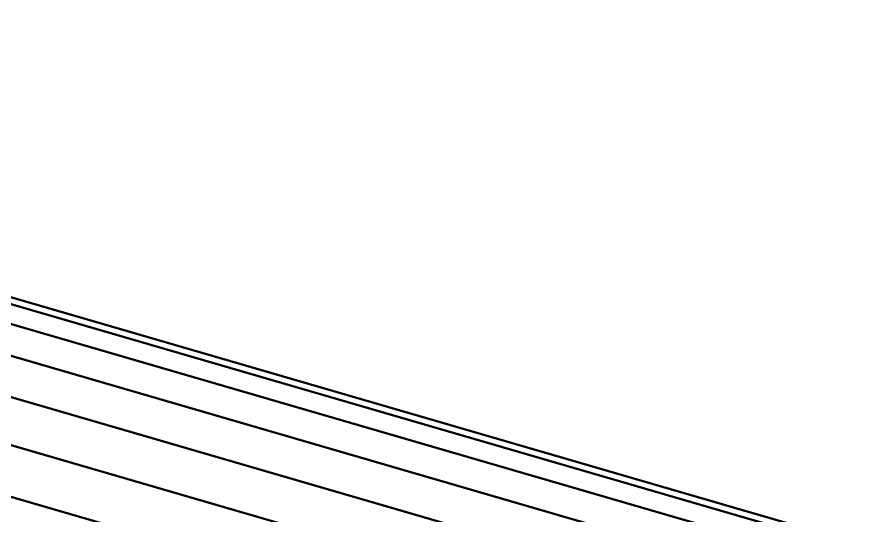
# Model space of a CAD drawing. Header units: inches. Extents: x -1654 to 1344, y -1538 to 36.
# Drawn here: x 1186.27 to 1208.53, y -1161.22 to -1148.21 of the extents above; entities that cross this region are included whole.
import ezdxf

# ---------------------------------------------------------------- set-up
doc = ezdxf.new("R2010")
doc.units = ezdxf.units.IN
doc.header["$MEASUREMENT"] = 0
doc.linetypes.add('Center', pattern=[1.25, 0.25, -0.1875, 0.625, -0.1875])
doc.layers.add('M-HVAC-DUCT', color=1, linetype='Center', lineweight=30)
doc.layers.add('M-HVAC-DUCT-SA', color=1, linetype='Continuous', lineweight=50)

msp = doc.modelspace()

# ---------------------------------------------------------------- linework, layer by layer
at = {"layer": 'M-HVAC-DUCT', "color": 5}
msp.add_line((1159.574, -1153.013, 1332), (1310.332, -1196.84, 1332), dxfattribs=at)
msp.add_line((1159.574, -1153.013, 1332), (1310.332, -1196.84, 1332), dxfattribs=at)

# ---------------------------------------------------------------- meshes
at = {"layer": 'M-HVAC-DUCT-SA', "color": 8}
mesh = msp.add_polyface(dxfattribs=at)
corners = [(1160.97, -1148.211, 1332), (1160.922, -1148.375, 1333.294), (1160.783, -1148.855, 1334.5), (1160.561, -1149.618, 1335.536), (1160.272, -1150.612, 1336.33), (1159.935, -1151.77, 1336.83), (1159.574, -1153.013, 1337), (1310.332, -1196.84, 1337), (1310.694, -1195.597, 1336.83), (1311.03, -1194.44, 1336.33), (1311.319, -1193.445, 1335.536), (1311.541, -1192.682, 1334.5), (1311.681, -1192.202, 1333.294), (1311.728, -1192.039, 1332)]
mesh.append_faces([[corners[k] for k in face] for face in [(7, 8, 5, 6)]], dxfattribs={"vtx1": -1, "color": 8})
mesh.append_faces([[corners[k] for k in face] for face in [(8, 9, 4, 5), (3, 4, 9, 10), (11, 12, 1, 2), (2, 3, 10, 11)]], dxfattribs={"vtx1": -1, "vtx3": -1, "color": 8})
mesh.append_faces([[corners[k] for k in face] for face in [(12, 13, 0, 1)]], dxfattribs={"vtx3": -1, "color": 8})
mesh = msp.add_polyface(dxfattribs=at)
corners = [(1159.574, -1153.013, 1327), (1159.935, -1151.77, 1327.17), (1160.272, -1150.612, 1327.67), (1160.561, -1149.618, 1328.464), (1160.783, -1148.855, 1329.5), (1160.922, -1148.375, 1330.706), (1160.97, -1148.211, 1332), (1311.728, -1192.039, 1332), (1311.681, -1192.202, 1330.706), (1311.541, -1192.682, 1329.5), (1311.319, -1193.445, 1328.464), (1311.03, -1194.44, 1327.67), (1310.694, -1195.597, 1327.17), (1310.332, -1196.84, 1327)]
mesh.append_faces([[corners[k] for k in face] for face in [(7, 8, 5, 6)]], dxfattribs={"vtx1": -1, "color": 8})
mesh.append_faces([[corners[k] for k in face] for face in [(8, 9, 4, 5), (3, 4, 9, 10), (11, 12, 1, 2), (2, 3, 10, 11)]], dxfattribs={"vtx1": -1, "vtx3": -1, "color": 8})
mesh.append_faces([[corners[k] for k in face] for face in [(12, 13, 0, 1)]], dxfattribs={"vtx3": -1, "color": 8})
mesh = msp.add_polyface(dxfattribs=at)
corners = [(1159.574, -1153.013, 1337), (1159.213, -1154.255, 1336.83), (1158.876, -1155.413, 1336.33), (1158.587, -1156.408, 1335.536), (1158.365, -1157.171, 1334.5), (1158.226, -1157.65, 1333.294), (1158.178, -1157.814, 1332), (1308.937, -1201.641, 1332), (1308.984, -1201.478, 1333.294), (1309.124, -1200.998, 1334.5), (1309.345, -1200.235, 1335.536), (1309.634, -1199.241, 1336.33), (1309.971, -1198.083, 1336.83), (1310.332, -1196.84, 1337)]
mesh.append_faces([[corners[k] for k in face] for face in [(8, 9, 4, 5), (3, 4, 9, 10), (11, 12, 1, 2), (2, 3, 10, 11)]], dxfattribs={"vtx1": -1, "vtx3": -1, "color": 8})
mesh.append_faces([[corners[k] for k in face] for face in [(6, 7, 8, 5)]], dxfattribs={"vtx2": -1, "color": 8})
mesh.append_faces([[corners[k] for k in face] for face in [(12, 13, 0, 1)]], dxfattribs={"vtx3": -1, "color": 8})
mesh = msp.add_polyface(dxfattribs=at)
corners = [(1158.178, -1157.814, 1332), (1158.226, -1157.65, 1330.706), (1158.365, -1157.171, 1329.5), (1158.587, -1156.408, 1328.464), (1158.876, -1155.413, 1327.67), (1159.213, -1154.255, 1327.17), (1159.574, -1153.013, 1327), (1310.332, -1196.84, 1327), (1309.971, -1198.083, 1327.17), (1309.634, -1199.241, 1327.67), (1309.345, -1200.235, 1328.464), (1309.124, -1200.998, 1329.5), (1308.984, -1201.478, 1330.706), (1308.937, -1201.641, 1332)]
mesh.append_faces([[corners[k] for k in face] for face in [(7, 8, 5, 6)]], dxfattribs={"vtx1": -1, "color": 8})
mesh.append_faces([[corners[k] for k in face] for face in [(8, 9, 4, 5), (3, 4, 9, 10), (11, 12, 1, 2), (2, 3, 10, 11)]], dxfattribs={"vtx1": -1, "vtx3": -1, "color": 8})
mesh.append_faces([[corners[k] for k in face] for face in [(12, 13, 0, 1)]], dxfattribs={"vtx3": -1, "color": 8})

doc.saveas('drawing.dxf')
